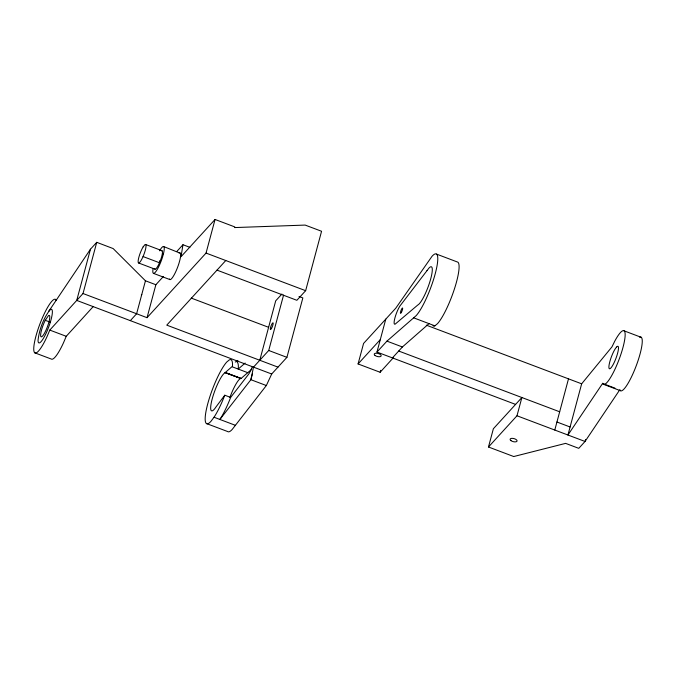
<?xml version="1.0" encoding="UTF-8"?>
<svg xmlns="http://www.w3.org/2000/svg" width="676" height="676" viewBox="0 0 676 676"><rect width="100%" height="100%" fill="white"/><g stroke="black" fill="none" stroke-linecap="round" stroke-linejoin="round"><path stroke-width="1.01" d="M159.519 260.835L159.502 262.77L143.059 256.559M153.004 269.006L152.793 271.27A14.348 2.856 -69.3 0 0 156.274 271A14.348 2.856 -69.3 0 0 162.536 257.083L163.457 253.779A14.348 2.856 -69.3 0 0 164.074 247.12L163.516 246.495A14.348 2.856 -69.3 0 0 160.068 249.976L159.612 250.813M224.77 395.215L215.957 406.986A20.483 4.081 -69.3 0 1 211.622 401.24A20.483 4.081 -69.3 0 1 223.604 373.912L232.443 366.299A34.222 6.819 -69.3 0 0 229.409 359.843L226.798 361.981A34.222 6.819 -69.3 0 0 207.726 403.868A34.222 6.819 -69.3 0 0 210.878 421.41L214.03 417.244A34.222 6.819 -69.3 0 0 224.483 396.009L224.77 395.215L230.626 397.429L247.839 375.231A10.867 2.163 -69.3 0 0 252.156 367.161M189.88 247.331L182.968 244.729L181.016 256.728L215.052 219.463L234.783 226.908L234.606 227.575L305.146 225.083L321.565 231.26L305.645 290.688L296.865 300.296L217.004 270.138M163.406 276.467L155.869 284.731L145.45 280.793L113.154 248.565L96.736 242.329L90.466 249.199L76.734 300.414L49.796 330.091L47.075 336.53A28.696 5.712 -69.3 0 1 34.104 351.774A28.696 5.712 -69.3 0 1 41.405 320.196A28.696 5.712 -69.3 0 1 55.652 299.451L56.091 300.389M299.02 296.46L302.848 297.913L286.92 357.342L271.693 374.005L76.734 300.414L83.021 293.528L96.736 242.329M145.45 280.793L136.611 313.748L130.333 320.644M83.021 293.528L147.038 317.686L155.869 284.731M147.038 317.686L206.045 253.077L215.052 219.463M252.494 373.71L250.889 379.701L219.877 419.458A34.222 6.819 -69.3 0 0 230.339 398.223L230.626 397.429M259.778 360.266L275.707 300.828L281.9 294.052M271.693 374.005L266.344 385.531L250.889 379.701L253.5 367.136L268.727 350.472L283.574 295.066M393.28 357.798L380.14 372.273L358.077 363.941L363.57 343.442L395.773 308.188L432.074 256.229A34.222 6.819 -69.3 0 1 435.226 273.78A34.222 6.819 -69.3 0 1 416.154 315.658L386.942 341.135L376.963 352.061L515.594 404.409M376.963 352.061L385.793 319.106M380.14 372.273L380.664 370.321M488.478 446.997L493.37 428.745L521.88 397.522L516.988 415.774L488.478 446.997L513.735 456.537L565.618 443.372L578.766 448.34L585.044 441.47L619.875 389.655L620.348 390.677A28.696 5.712 -69.3 0 0 636.843 364.102A28.696 5.712 -69.3 0 0 639.657 337.282M554.785 430.046L568.499 378.847M620.348 390.677L603.254 384.221A28.696 5.712 -69.3 0 0 623.01 347.329A28.696 5.712 -69.3 0 0 614.822 341.059L611.957 346.873L581.656 383.816L567.941 435.014L585.044 441.47L585.577 439.468M49.323 310.707L50.328 309.684A17.939 3.574 -69.3 0 1 47.878 329.119A17.939 3.574 -69.3 0 1 38.042 340.281C39.301 329.787 43.103 319.275 49.323 310.707L49.458 310.284M93.178 306.617L66.24 336.302L63.519 342.74A28.696 5.712 -69.3 0 1 51.215 359.015L34.763 352.813M45.258 320.306L48.486 315.608A11.484 2.29 -69.3 0 1 47.455 326.643A11.484 2.29 -69.3 0 1 40.763 336.386A11.484 2.29 -69.3 0 1 45.258 320.306L50.092 322.131M48.858 311.171L90.466 249.199M603.254 384.221L602.772 383.199L567.941 435.014L516.988 415.774M266.344 385.531L232.189 429.454A34.222 6.819 -69.3 0 1 227.702 431.558L206.391 423.514M392.426 357.9L402.397 346.974L429.006 323.635M176.875 251.396L182.968 244.729M141.309 295.015L141.774 294.508M225.776 260.53L166.769 325.139L277.98 367.136M358.077 363.941L380.301 339.605M245.168 363.046L238.222 369.071L238.298 368.513A34.222 6.819 -69.3 0 0 237.149 362.091M225.108 372.679L241.095 378.45L251.624 369.324M432.978 325.815A34.222 6.819 -69.3 0 0 434.862 325.84L437.465 323.711A34.222 6.819 -69.3 0 0 454.103 289.928A34.222 6.819 -69.3 0 0 457.88 262.178L436.569 254.125M235.265 362.057L237.884 360.418M624.134 330.86L641.237 337.316M602.578 383.461L614.932 388.125M413.551 317.796L434.862 325.84M426.294 325.156L581.656 383.816M206.045 253.077L305.645 290.688M163.516 246.495L180.526 253.331A14.348 2.856 -69.3 0 1 179.9 259.99L178.979 263.294A14.348 2.856 -69.3 0 1 169.414 278.977M145.517 244.467L161.97 250.678M162.798 253.525L163.457 253.779M386.942 341.135L402.397 346.974M398.705 351.03L559.669 411.794M138.639 262.998L155.083 269.209M556.931 422.01L570.088 426.978M153.528 273.391L169.972 279.602M191.266 298.099L268.617 327.311M268.727 350.472L286.92 357.342M232.367 366.865L247.762 372.679M225.7 372.645L241.095 378.45M225.167 372.628L240.555 378.442L239 379.726A20.483 4.081 -69.3 0 0 229.916 397.429M49.796 330.091L66.24 336.302M214.03 417.244L235.341 425.297M179.064 252.993A14.348 2.856 -69.3 0 1 179.968 252.706M161.344 250.88A9.886 1.969 -69.3 0 1 160.457 260.387A9.886 1.969 -69.3 0 1 154.703 268.778M143.143 246.867L142.121 248.717A9.886 1.969 -69.3 0 0 138.445 259.018A9.886 1.969 -69.3 0 0 139.256 262.795L140.067 261.975A9.886 1.969 -69.3 0 0 145.188 250.593A9.886 1.969 -69.3 0 0 144.901 244.67L143.143 246.867M426.995 270.654L400.978 304.623A10.867 2.163 -69.3 0 0 394.919 317.923A10.867 2.163 -69.3 0 0 395.916 323.491L417.793 305.011A20.483 4.081 -69.3 0 0 430.088 281.047A20.483 4.081 -69.3 0 0 428.88 268.161L426.995 270.654M616.495 347.084L615.388 348.554A12.033 2.4 -69.3 0 0 608.89 367.034A12.033 2.4 -69.3 0 0 615.287 360.029A12.033 2.4 -69.3 0 0 617.408 346.34L616.495 347.084M510.946 440.608A3.591 1.572 15 0 0 516.887 441.36A3.591 1.572 15 0 0 512.966 438.394A3.591 1.572 15 0 0 510.946 440.608M401.409 312.337A2.873 0.575 -69.3 0 0 402.566 308.019A2.873 0.575 -69.3 0 0 400.589 311.712A2.873 0.575 -69.3 0 0 401.409 312.337M271.591 328.249A3.591 0.718 -69.3 0 0 273.036 322.849A3.591 0.718 -69.3 0 0 270.561 327.463A3.591 0.718 -69.3 0 0 271.591 328.249M375.053 355.466A3.591 1.572 15 0 0 380.994 356.227A3.591 1.572 15 0 0 377.064 353.261A3.591 1.572 15 0 0 375.053 355.466"/></g></svg>
